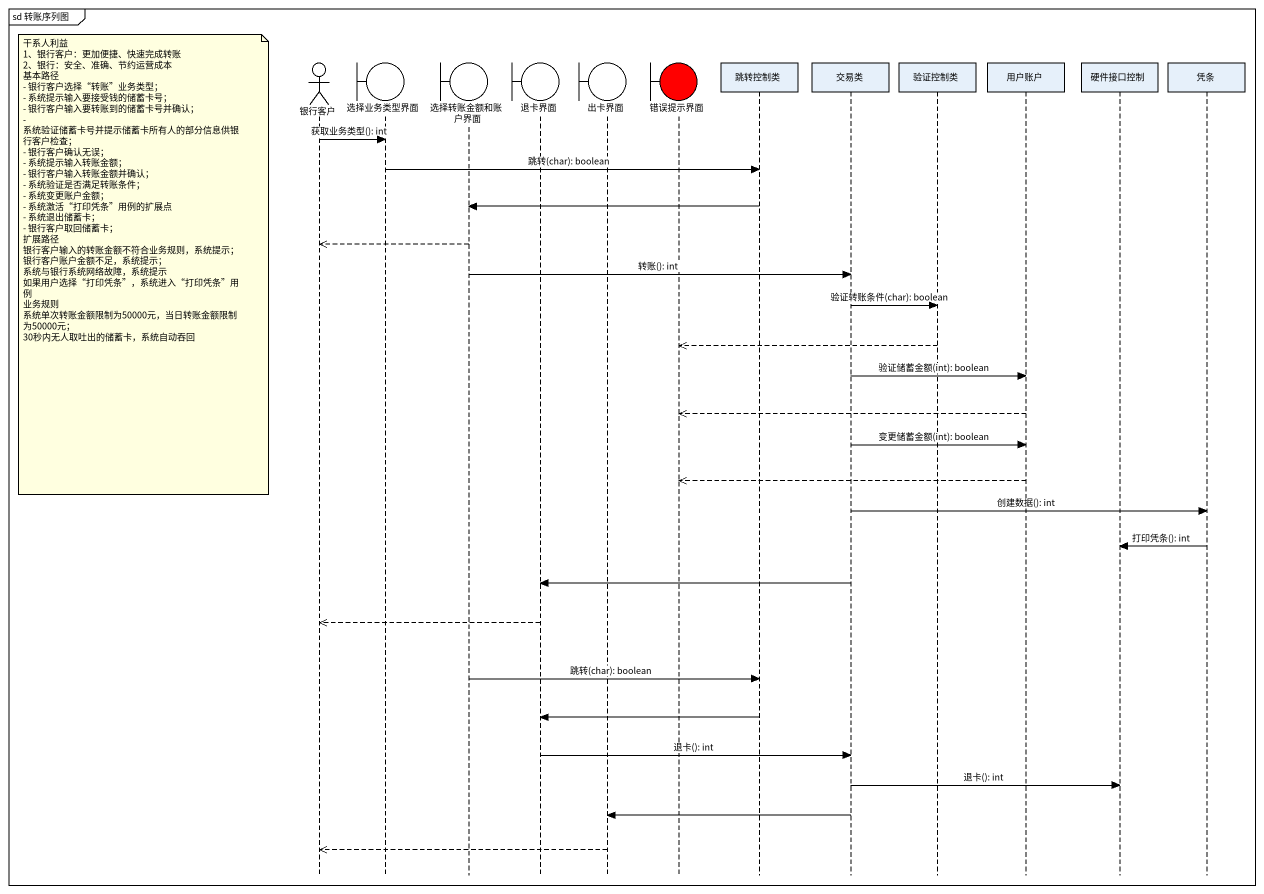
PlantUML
@startuml
mainframe sd 转账序列图
hide footbox
actor 银行客户
boundary 选择业务类型界面
boundary 选择转账金额和账户界面
boundary 退卡界面
boundary 出卡界面
boundary 错误提示界面 #FF0000
participant 跳转控制类
participant 交易类
participant 验证控制类
participant 用户账户
participant 硬件接口控制
participant 凭条

银行客户 -> 选择业务类型界面 : 获取业务类型(): int
选择业务类型界面 -> 跳转控制类 : 跳转(char): boolean
跳转控制类 -> 选择转账金额和账户界面
选择转账金额和账户界面 -->> 银行客户
note left of 银行客户
  干系人利益
  1、银行客户：更加便捷、快速完成转账
  2、银行：安全、准确、节约运营成本
  基本路径
  - 银行客户选择“转账”业务类型；
  - 系统提示输入要接受钱的储蓄卡号；
  - 银行客户输入要转账到的储蓄卡号并确认；
  - 系统验证储蓄卡号并提示储蓄卡所有人的部分信息供银行客户检查；
  - 银行客户确认无误；
  - 系统提示输入转账金额；
  - 银行客户输入转账金额并确认；
  - 系统验证是否满足转账条件；
  - 系统变更账户金额；
  - 系统激活“打印凭条”用例的扩展点
  - 系统退出储蓄卡；
  - 银行客户取回储蓄卡；
  扩展路径
  银行客户输入的转账金额不符合业务规则，系统提示；
  银行客户账户金额不足，系统提示；
  系统与银行系统网络故障，系统提示
  如果用户选择“打印凭条”，系统进入“打印凭条”用例
  业务规则
  系统单次转账金额限制为50000元，当日转账金额限制为50000元；
  30秒内无人取吐出的储蓄卡，系统自动吞回
end note
选择转账金额和账户界面 -> 交易类 : 转账(): int
交易类 -> 验证控制类 : 验证转账条件(char): boolean
验证控制类 -->> 错误提示界面
交易类 -> 用户账户 : 验证储蓄金额(int): boolean
用户账户 -->> 错误提示界面
交易类 -> 用户账户 : 变更储蓄金额(int): boolean
用户账户 -->> 错误提示界面
交易类 -> 凭条 : 创建数据(): int
凭条 -> 硬件接口控制 : 打印凭条(): int
交易类 -> 退卡界面
退卡界面 -->> 银行客户
选择转账金额和账户界面 -> 跳转控制类 : 跳转(char): boolean
跳转控制类 -> 退卡界面
退卡界面 -> 交易类 : 退卡(): int
交易类 -> 硬件接口控制 : 退卡(): int
交易类 -> 出卡界面
出卡界面 -->> 银行客户
@enduml
